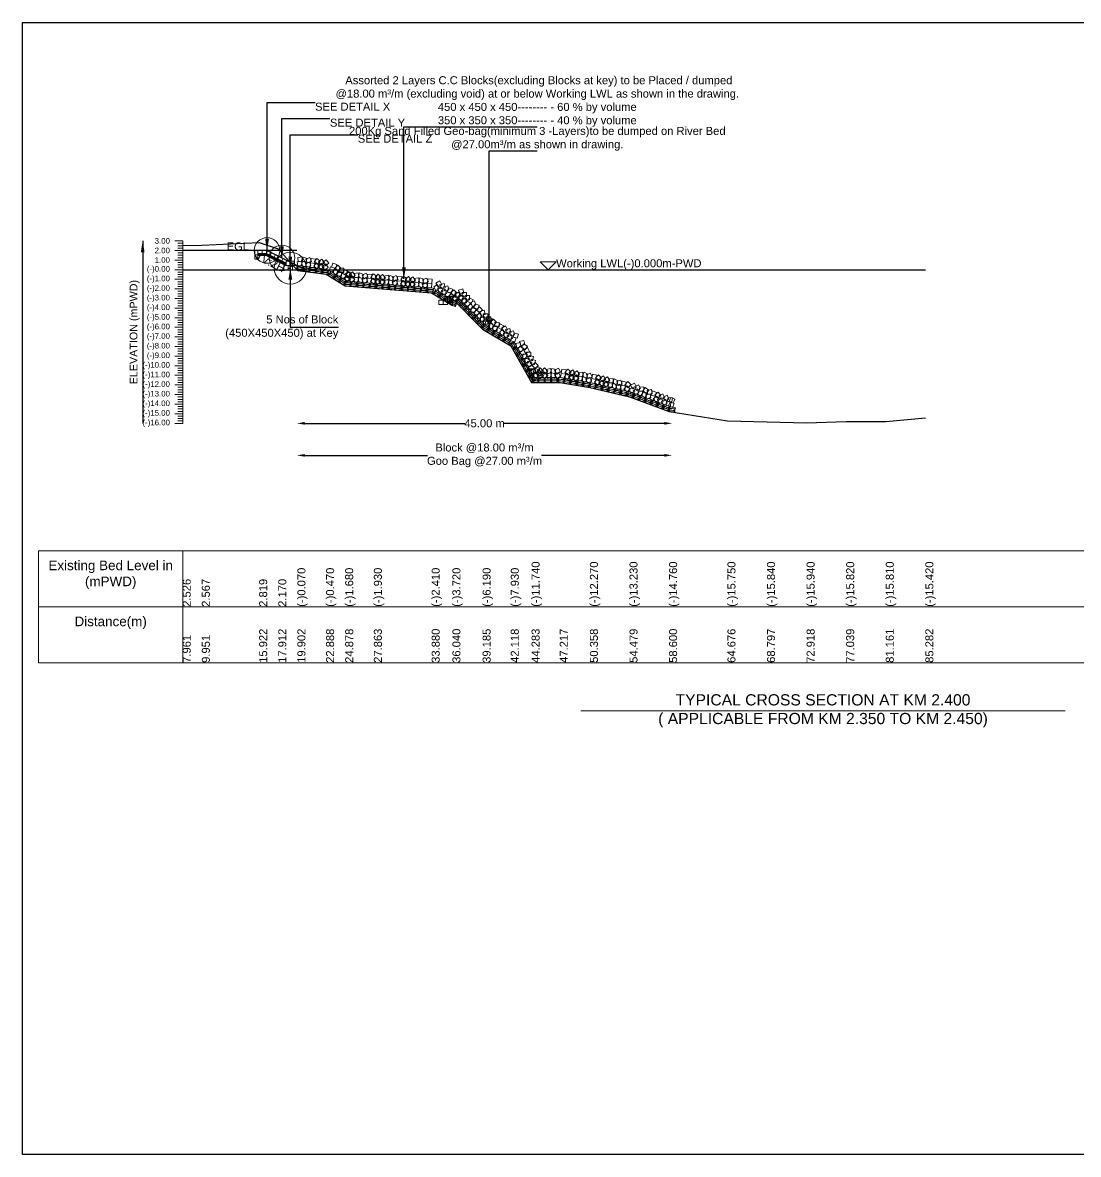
# Model space of a CAD drawing. Header units: inches. Extents: x 89000 to 1304432, y -10828 to 220529.
# Drawn here: x 551460 to 558055, y 172130 to 179201 of the extents above; entities that cross this region are included whole.
import ezdxf

# ---------------------------------------------------------------- set-up
doc = ezdxf.new("R2010")
doc.units = ezdxf.units.IN
doc.header["$LTSCALE"] = 7
doc.header["$MEASUREMENT"] = 0
for name, color, linetype, lineweight in [('Cross section Data Border', 7, 'Continuous', 9), ('Cross Section Labels', 7, 'Continuous', 9), ('Existing_Bed_Level for Xsection', 7, 'Continuous', 25), ('Long Section Labels', 7, 'Continuous', 9)]:
    doc.layers.add(name, color=color, linetype=linetype, lineweight=lineweight)
doc.styles.get("Standard").update_dxf_attribs({"font": 'arial.ttf'})
doc.dimstyles.new('Appron Lebeling Style', dxfattribs={"dimtxt": 50, "dimasz": 50, "dimexe": 0.18, "dimexo": 0.0625, "dimgap": 0.09, "dimtad": 0, "dimtih": 1, "dimtoh": 1, "dimdec": 4, "dimzin": 0, "dimdsep": 46, "dimtxsty": 'Standard', "dimcen": 0.09, "dimse1": 1, "dimse2": 1, "dimadec": 0, "dimazin": 0, "dimtfac": 1, "dimtdec": 4, "dimtofl": 0, "dimtmove": 0, "dimatfit": 3, "dimfxl": 1, "dimtolj": 1, "dimtzin": 0, "dimarcsym": 0})
doc.dimstyles.get("Standard").update_dxf_attribs({"dimtxt": 0.18, "dimasz": 0.18, "dimexe": 0.18, "dimexo": 0.0625, "dimgap": 0.09, "dimtad": 0, "dimtih": 1, "dimtoh": 1, "dimdec": 4, "dimzin": 0, "dimdsep": 46, "dimtxsty": 'Standard', "dimcen": 0.09, "dimadec": 0, "dimazin": 0, "dimtfac": 1, "dimtdec": 4, "dimtofl": 0, "dimtmove": 0, "dimatfit": 3, "dimfxl": 1, "dimtolj": 1, "dimtzin": 0, "dimarcsym": 0})

# ---------------------------------------------------------------- blocks, each defined once
blk = doc.blocks.new('*D46')
at = {"layer": 'Cross Section Labels', "color": 0, "lineweight": -2, "transparency": 16777216}
for p, q in [((553222.4, 176697), (554221.6, 176697)), ((555468, 176697), (554468.8, 176697))]:
    blk.add_line(p, q, dxfattribs=at)
at = {"layer": 'Cross Section Labels', "color": 0, "transparency": 16777216}
for points in [[(553222.4, 176705.4), (553222.4, 176688.7), (553172.4, 176697)], [(555468, 176705.4), (555468, 176688.7), (555518, 176697)]]:
    blk.add_solid(points, dxfattribs=at)
at = {"layer": 'Defpoints', "color": 0, "transparency": 16777216}
for p in [(553172.4, 177657), (555518, 176768.2), (555518, 176697)]:
    blk.add_point(p, dxfattribs=at)
at = {"layer": 'Cross Section Labels', "color": 0, "transparency": 16777216, "insert": (554345.2, 176697), "char_height": 50, "attachment_point": 5}
blk.add_mtext('\\A1;45.00 m', dxfattribs=at)
blk = doc.blocks.new('*D47')
at = {"layer": 'Cross Section Labels', "color": 0, "lineweight": -2, "transparency": 16777216}
for p, q in [((553222.4, 176497), (553989.6, 176497)), ((555468, 176497), (554700.8, 176497))]:
    blk.add_line(p, q, dxfattribs=at)
at = {"layer": 'Cross Section Labels', "color": 0, "transparency": 16777216}
for points in [[(553222.4, 176505.4), (553222.4, 176488.7), (553172.4, 176497)], [(555468, 176505.4), (555468, 176488.7), (555518, 176497)]]:
    blk.add_solid(points, dxfattribs=at)
at = {"layer": 'Defpoints', "color": 0, "transparency": 16777216}
for p in [(553172.4, 177657), (555518, 176768.2), (555518, 176497)]:
    blk.add_point(p, dxfattribs=at)
at = {"layer": 'Cross Section Labels', "color": 0, "transparency": 16777216, "insert": (554345.2, 176497), "char_height": 50, "attachment_point": 5}
blk.add_mtext('\\A1;Block @18.00 m³/m ^JGoo Bag @27.00 m³/m ', dxfattribs=at)

msp = doc.modelspace()

# ---------------------------------------------------------------- linework, layer by layer
msp.add_lwpolyline([(551459.68143, 179200.63194), (561459.68143, 179200.63194), (561459.68143, 172129.63194), (551459.68143, 172129.63194)], close=True)
at = {"layer": 'Cross section Data Border'}
msp.add_lwpolyline([(551559.68143, 175900.63194), (558175.94044, 175900.63194), (558175.94044, 175200.63194), (551559.68143, 175200.63194)], close=True, dxfattribs=at)
for points in [[(552459.68143, 175900.63194), (552459.68143, 175200.63194)], [(551559.68143, 175550.63194), (558175.94044, 175550.63194)]]:
    msp.add_lwpolyline(points, dxfattribs=at)
at = {"layer": 'Cross Section Labels'}
msp.add_lwpolyline([(554742.42903, 177657.03194), (554792.42903, 177707.03194), (554692.42903, 177707.03194)], close=True, dxfattribs=at)
msp.add_lwpolyline([(554947.68143, 174900.63194), (556459.68143, 174900.63194), (557971.68143, 174900.63194)], dxfattribs=at)
for centre, radius in [((552986.42903, 177777.03194), 80), ((553079.42903, 177730.53194), 80), ((553131.92903, 177666.03194), 100)]:
    msp.add_circle(centre, radius, dxfattribs=at)
at = {"layer": 'Existing_Bed_Level for Xsection'}
for points in [[(552459.68143, 177808.59194), (552579.09409, 177811.05194), (552937.33535, 177826.17194), (553056.74802, 177787.23194), (553176.16068, 177652.83194), (553355.2814, 177628.83194), (553474.69406, 177556.23194), (553653.8146, 177541.23194), (554014.84729, 177512.43194), (554144.45036, 177433.83194), (554144.45036, 177474.63194), (554333.10447, 177285.63194), (554509.09791, 177181.23194), (554638.98087, 176952.63194), (554815.03353, 176952.63194), (555003.51942, 176920.83194), (555250.77003, 176863.23194), (555498.03973, 176771.43194), (555862.58858, 176712.03194), (556109.83789, 176706.63194), (556357.10268, 176700.63194), (556604.38049, 176707.83194), (556851.66932, 176708.43194), (557098.96758, 176731.83194)], [(553172.42903, 177777.03194), (552459.68143, 177777.03194)], [(553226.42903, 177657.03194), (552990.22965, 177775.13163), (552986.42903, 177777.03194), (552982.17981, 177777.03194), (552928.17981, 177777.03194)], [(552928.17981, 177759.03194), (552982.17981, 177759.03194), (553104.92903, 177697.65733)], [(552928.17981, 177753.03194), (552980.7634, 177753.03194), (553104.92903, 177690.94912)], [(552928.17981, 177747.03194), (552979.34699, 177747.03194), (553104.92903, 177684.24092)], [(552459.68143, 177657.03194), (557098.96758, 177657.03194)]]:
    msp.add_lwpolyline(points, dxfattribs=at)
at = {"layer": 'Long Section Labels'}
for points in [[(552459.68143, 177837.03194), (552409.68143, 177837.03194)], [(552459.68143, 176697.03194), (552459.68143, 176757.03194), (552459.68143, 176817.03194), (552459.68143, 176877.03194), (552459.68143, 176937.03194), (552459.68143, 176997.03194), (552459.68143, 177057.03194), (552459.68143, 177117.03194), (552459.68143, 177177.03194), (552459.68143, 177237.03194), (552459.68143, 177297.03194), (552459.68143, 177357.03194), (552459.68143, 177417.03194), (552459.68143, 177477.03194), (552459.68143, 177537.03194), (552459.68143, 177597.03194), (552459.68143, 177657.03194), (552459.68143, 177717.03194), (552459.68143, 177777.03194), (552459.68143, 177837.03194)], [(552459.68143, 177777.03194), (552409.68143, 177777.03194)], [(552459.68143, 177822.03194), (552429.68143, 177822.03194)], [(552459.68143, 177807.03194), (552429.68143, 177807.03194)], [(552459.68143, 177792.03194), (552429.68143, 177792.03194)], [(552459.68143, 177717.03194), (552409.68143, 177717.03194)], [(552459.68143, 177762.03194), (552429.68143, 177762.03194)], [(552459.68143, 177747.03194), (552429.68143, 177747.03194)], [(552459.68143, 177732.03194), (552429.68143, 177732.03194)], [(552459.68143, 177702.03194), (552429.68143, 177702.03194)], [(552459.68143, 177657.03194), (552409.68143, 177657.03194)], [(552459.68143, 177687.03194), (552429.68143, 177687.03194)], [(552459.68143, 177672.03194), (552429.68143, 177672.03194)], [(552459.68143, 177642.03194), (552429.68143, 177642.03194)], [(552459.68143, 177627.03194), (552429.68143, 177627.03194)], [(552459.68143, 177597.03194), (552409.68143, 177597.03194)], [(552459.68143, 177612.03194), (552429.68143, 177612.03194)], [(552459.68143, 177582.03194), (552429.68143, 177582.03194)], [(552459.68143, 177567.03194), (552429.68143, 177567.03194)], [(552459.68143, 177537.03194), (552409.68143, 177537.03194)], [(552459.68143, 177552.03194), (552429.68143, 177552.03194)], [(552459.68143, 177522.03194), (552429.68143, 177522.03194)], [(552459.68143, 177507.03194), (552429.68143, 177507.03194)], [(552459.68143, 177492.03194), (552429.68143, 177492.03194)], [(552459.68143, 177477.03194), (552409.68143, 177477.03194)], [(552459.68143, 177417.03194), (552409.68143, 177417.03194)], [(552459.68143, 177462.03194), (552429.68143, 177462.03194)], [(552459.68143, 177447.03194), (552429.68143, 177447.03194)], [(552459.68143, 177432.03194), (552429.68143, 177432.03194)], [(552459.68143, 177357.03194), (552409.68143, 177357.03194)], [(552459.68143, 177402.03194), (552429.68143, 177402.03194)], [(552459.68143, 177387.03194), (552429.68143, 177387.03194)], [(552459.68143, 177372.03194), (552429.68143, 177372.03194)], [(552459.68143, 177342.03194), (552429.68143, 177342.03194)], [(552459.68143, 177297.03194), (552409.68143, 177297.03194)], [(552459.68143, 177327.03194), (552429.68143, 177327.03194)], [(552459.68143, 177312.03194), (552429.68143, 177312.03194)], [(552459.68143, 177282.03194), (552429.68143, 177282.03194)], [(552459.68143, 177237.03194), (552409.68143, 177237.03194)], [(552459.68143, 177267.03194), (552429.68143, 177267.03194)], [(552459.68143, 177252.03194), (552429.68143, 177252.03194)], [(552459.68143, 177222.03194), (552429.68143, 177222.03194)], [(552459.68143, 177207.03194), (552429.68143, 177207.03194)], [(552459.68143, 177177.03194), (552409.68143, 177177.03194)], [(552459.68143, 177192.03194), (552429.68143, 177192.03194)], [(552459.68143, 177162.03194), (552429.68143, 177162.03194)], [(552459.68143, 177147.03194), (552429.68143, 177147.03194)], [(552459.68143, 177132.03194), (552429.68143, 177132.03194)], [(552459.68143, 177117.03194), (552409.68143, 177117.03194)], [(552459.68143, 177102.03194), (552429.68143, 177102.03194)], [(552459.68143, 177087.03194), (552429.68143, 177087.03194)], [(552459.68143, 177072.03194), (552429.68143, 177072.03194)], [(552459.68143, 177057.03194), (552409.68143, 177057.03194)], [(552459.68143, 176997.03194), (552409.68143, 176997.03194)], [(552459.68143, 177042.03194), (552429.68143, 177042.03194)], [(552459.68143, 177027.03194), (552429.68143, 177027.03194)], [(552459.68143, 177012.03194), (552429.68143, 177012.03194)], [(552459.68143, 176937.03194), (552409.68143, 176937.03194)], [(552459.68143, 176982.03194), (552429.68143, 176982.03194)], [(552459.68143, 176967.03194), (552429.68143, 176967.03194)], [(552459.68143, 176952.03194), (552429.68143, 176952.03194)], [(552459.68143, 176922.03194), (552429.68143, 176922.03194)], [(552459.68143, 176877.03194), (552409.68143, 176877.03194)], [(552459.68143, 176907.03194), (552429.68143, 176907.03194)], [(552459.68143, 176892.03194), (552429.68143, 176892.03194)], [(552459.68143, 176862.03194), (552429.68143, 176862.03194)], [(552459.68143, 176847.03194), (552429.68143, 176847.03194)], [(552459.68143, 176817.03194), (552409.68143, 176817.03194)], [(552459.68143, 176832.03194), (552429.68143, 176832.03194)], [(552459.68143, 176802.03194), (552429.68143, 176802.03194)], [(552459.68143, 176787.03194), (552429.68143, 176787.03194)], [(552459.68143, 176757.03194), (552409.68143, 176757.03194)], [(552459.68143, 176772.03194), (552429.68143, 176772.03194)], [(552459.68143, 176742.03194), (552429.68143, 176742.03194)], [(552459.68143, 176727.03194), (552429.68143, 176727.03194)], [(552459.68143, 176712.03194), (552429.68143, 176712.03194)], [(552459.68143, 176697.03194), (552409.68143, 176697.03194)]]:
    msp.add_lwpolyline(points, dxfattribs=at)
for points in [[(552928.17981, 177777.03194), (552910.17981, 177777.03194), (552910.17981, 177750.03194), (552928.17981, 177750.03194)], [(552955.17981, 177777.03194), (552928.17981, 177777.03194), (552928.17981, 177759.03194), (552955.17981, 177759.03194)], [(552982.17981, 177777.03194), (552955.17981, 177777.03194), (552955.17981, 177759.03194), (552982.17981, 177759.03194)], [(553014.37919, 177763.05686), (552990.22965, 177775.13163), (552982.17981, 177759.03194), (553006.32934, 177746.95717)], [(552928.17981, 177750.03194), (552910.17981, 177750.03194), (552910.17981, 177723.03194), (552928.17981, 177723.03194)], [(553038.52872, 177750.98209), (553014.37919, 177763.05686), (553006.32934, 177746.95717), (553030.47888, 177734.8824)], [(553062.67825, 177738.90733), (553038.52872, 177750.98209), (553030.47888, 177734.8824), (553054.62841, 177722.80764)], [(553086.82779, 177726.83256), (553062.67825, 177738.90733), (553054.62841, 177722.80764), (553078.77794, 177710.73287)], [(553110.97732, 177714.75779), (553086.82779, 177726.83256), (553078.77794, 177710.73287), (553102.92748, 177698.6581)], [(553131.92903, 177711.03194), (553104.92903, 177711.03194), (553104.92903, 177684.03194), (553131.92903, 177684.03194)], [(553158.92903, 177711.03194), (553131.92903, 177711.03194), (553131.92903, 177684.03194), (553158.92903, 177684.03194)], [(553201.4832, 177710.61687), (553174.70687, 177707.14873), (553178.17501, 177680.3724), (553204.95134, 177683.84053)], [(553205.06883, 177737.37772), (553178.2925, 177733.90958), (553181.76064, 177707.13325), (553208.53697, 177710.60139)], [(553234.24673, 177699.17111), (553209.32785, 177709.56578), (553198.93318, 177684.64689), (553223.85207, 177674.25222)], [(553237.83236, 177725.93196), (553212.91348, 177736.32663), (553202.51881, 177711.40775), (553227.43769, 177701.01308)], [(553250.70797, 177705.94076), (553225.73343, 177695.68053), (553235.99365, 177670.70599), (553260.9682, 177680.96622)], [(553254.2936, 177732.70161), (553229.31905, 177722.44138), (553239.57928, 177697.46684), (553264.55382, 177707.72707)], [(553285.2849, 177696.32536), (553258.52405, 177699.91099), (553254.93842, 177673.15013), (553281.69928, 177669.5645)], [(553288.87053, 177723.08621), (553262.10968, 177726.67184), (553258.52405, 177699.91099), (553285.2849, 177696.32536)], [(553315.80527, 177683.612), (553294.41263, 177700.08486), (553277.93977, 177678.69223), (553299.3324, 177662.21937)], [(553319.39089, 177710.37285), (553297.99826, 177726.84572), (553281.5254, 177705.45309), (553302.91803, 177688.98022)], [(553326.17633, 177696.48826), (553304.7116, 177680.10944), (553321.09041, 177658.64472), (553342.55514, 177675.02353)], [(553329.76196, 177723.24911), (553308.29723, 177706.8703), (553324.67604, 177685.40557), (553346.14077, 177701.78438)], [(553372.90364, 177698.21382), (553356.50774, 177719.6655), (553335.05606, 177703.2696), (553351.45196, 177681.81792)], [(553422.77052, 177690.36178), (553396.85407, 177697.93394), (553389.28191, 177672.01749), (553415.19836, 177664.44533)], [(553118.42903, 177684.03194), (553091.42903, 177684.03194), (553091.42903, 177657.03194), (553118.42903, 177657.03194)], [(553145.42903, 177684.03194), (553118.42903, 177684.03194), (553118.42903, 177657.03194), (553145.42903, 177657.03194)], [(553172.42903, 177684.03194), (553145.42903, 177684.03194), (553145.42903, 177657.03194), (553172.42903, 177657.03194)], [(553369.31801, 177671.45297), (553352.92211, 177692.90465), (553331.47043, 177676.50874), (553347.86634, 177655.05707)], [(553408.74407, 177667.29104), (553382.82762, 177674.86321), (553375.25546, 177648.94676), (553401.17191, 177641.37459)], [(553434.1574, 177643.65595), (553415.507, 177663.17935), (553395.98361, 177644.52896), (553414.634, 177625.00556)], [(553448.18384, 177666.72669), (553429.53345, 177686.25008), (553410.01006, 177667.59969), (553428.66045, 177648.0763)], [(553451.95161, 177643.24833), (553424.95892, 177643.87638), (553424.33086, 177616.88369), (553451.32356, 177616.25563)], [(553465.97806, 177666.31906), (553438.98536, 177666.94712), (553438.35731, 177639.95442), (553465.35, 177639.32637)], [(553479.76056, 177620.5617), (553456.68983, 177634.58815), (553442.66338, 177611.51742), (553465.73412, 177597.49097)], [(553493.78701, 177643.63244), (553470.71627, 177657.65889), (553456.68983, 177634.58815), (553479.76056, 177620.5617)], [(553493.59838, 177645.15642), (553472.97293, 177627.73257), (553490.39678, 177607.10711), (553511.02223, 177624.53097)], [(553516.63698, 177619.73682), (553503.65618, 177643.41168), (553479.98133, 177630.43088), (553492.96212, 177606.75602)], [(553537.92932, 177622.29296), (553520.48905, 177642.90453), (553499.87748, 177625.46426), (553517.31775, 177604.85268)], [(553556.6985, 177637.3074), (553530.12727, 177632.51472), (553534.91995, 177605.94349), (553561.49118, 177610.73617)], [(553589.98967, 177627.50169), (553564.58564, 177636.64691), (553555.44042, 177611.24288), (553580.84445, 177602.09766)], [(553606.09467, 177635.07991), (553581.66008, 177623.59293), (553593.14707, 177599.15834), (553617.58166, 177610.64532)], [(553641.10618, 177627.1923), (553614.20036, 177629.44546), (553611.9472, 177602.53963), (553638.85302, 177600.28647)], [(553672.21986, 177616.00922), (553650.03609, 177631.40015), (553634.64517, 177609.21638), (553656.82893, 177593.82546)], [(553681.59116, 177629.49456), (553661.0346, 177611.98948), (553678.53969, 177591.43292), (553699.09624, 177608.938)], [(553726.01196, 177606.80616), (553708.49051, 177627.34877), (553687.9479, 177609.82732), (553705.46934, 177589.28471)], [(553502.61053, 177596.66608), (553489.62974, 177620.34094), (553465.95488, 177607.36014), (553478.93568, 177583.68529)], [(553491.34522, 177618.2506), (553470.71977, 177600.82675), (553488.14362, 177580.20129), (553508.76907, 177597.62515)], [(553535.67616, 177595.38713), (553518.23589, 177615.99871), (553497.62432, 177598.55843), (553515.06459, 177577.94686)], [(553554.44534, 177610.40158), (553527.87411, 177605.6089), (553532.66679, 177579.03767), (553559.23802, 177583.83035)], [(553587.73651, 177600.59587), (553562.33248, 177609.74109), (553553.18726, 177584.33706), (553578.59129, 177575.19184)], [(553603.84151, 177608.17409), (553579.40692, 177596.6871), (553590.89391, 177572.25251), (553615.3285, 177583.7395)], [(553638.85302, 177600.28647), (553611.9472, 177602.53963), (553609.69404, 177575.63381), (553636.59986, 177573.38065)], [(553669.9667, 177589.1034), (553647.78293, 177604.49433), (553632.39201, 177582.31056), (553654.57577, 177566.91964)], [(553679.44416, 177602.58006), (553658.8876, 177585.07498), (553676.39269, 177564.51842), (553696.94924, 177582.0235)], [(553723.86495, 177579.89166), (553706.34351, 177600.43427), (553685.8009, 177582.91282), (553703.32234, 177562.37021)], [(553742.57475, 177594.98003), (553716.02263, 177590.08256), (553720.9201, 177563.53044), (553747.47222, 177568.42791)], [(553744.72175, 177621.89453), (553718.16964, 177616.99706), (553723.0671, 177590.44495), (553749.61922, 177595.34241)], [(553775.90435, 177585.30572), (553750.46444, 177594.35066), (553741.4195, 177568.91074), (553766.85942, 177559.86581)], [(553778.05135, 177612.22023), (553752.61144, 177621.26516), (553743.56651, 177595.82525), (553769.00642, 177586.78031)], [(553791.97932, 177592.94742), (553767.59024, 177581.36413), (553779.17353, 177556.97505), (553803.56262, 177568.55834)], [(553794.12633, 177619.86192), (553769.73724, 177608.27863), (553781.32053, 177583.88955), (553805.70962, 177595.47284)], [(553827.02168, 177585.19798), (553800.10718, 177587.34498), (553797.96018, 177560.43048), (553824.87468, 177558.28348)], [(553829.16868, 177612.11248), (553802.25418, 177614.25948), (553800.10718, 177587.34498), (553827.02168, 177585.19798)], [(553858.17923, 177574.13774), (553835.93492, 177589.44103), (553820.63163, 177567.19672), (553842.87594, 177551.89343)], [(553860.32623, 177601.05224), (553838.08192, 177616.35553), (553822.77863, 177594.11122), (553845.02294, 177578.80793)], [(553867.84567, 177587.55105), (553847.28911, 177570.04597), (553864.7942, 177549.48941), (553885.35075, 177566.99449)], [(553869.99267, 177614.46555), (553849.43611, 177596.96047), (553866.9412, 177576.40391), (553887.49775, 177593.90899)], [(553912.26646, 177564.86265), (553894.74502, 177585.40526), (553874.20241, 177567.88381), (553891.72385, 177547.3412)], [(553914.41347, 177591.77715), (553896.89202, 177612.31976), (553876.34941, 177594.79831), (553893.87085, 177574.2557)], [(553930.97626, 177579.95102), (553904.42414, 177575.05355), (553909.32161, 177548.50144), (553935.87373, 177553.3989)], [(553933.12326, 177606.86552), (553906.57115, 177601.96805), (553911.46861, 177575.41594), (553938.02073, 177580.31341)], [(553964.30586, 177570.27672), (553938.86595, 177579.32165), (553929.82101, 177553.88174), (553955.26093, 177544.8368)], [(553966.45286, 177597.19122), (553941.01295, 177606.23615), (553931.96802, 177580.79624), (553957.40793, 177571.7513)], [(553980.38083, 177577.91841), (553955.99175, 177566.33512), (553967.57504, 177541.94604), (553991.96413, 177553.52933)], [(553982.52784, 177604.83291), (553958.13875, 177593.24962), (553969.72204, 177568.86054), (553994.11113, 177580.44383)], [(554015.42319, 177570.16897), (553988.50869, 177572.31597), (553986.36169, 177545.40147), (554013.27619, 177543.25447)], [(554017.57019, 177597.08348), (553990.65569, 177599.23048), (553988.50869, 177572.31597), (554015.42319, 177570.16897)], [(554064.15762, 177539.89512), (554051.15074, 177563.55566), (554027.4902, 177550.54877), (554040.49708, 177526.88824)], [(554078.15863, 177562.9813), (554065.15175, 177586.64184), (554041.49121, 177573.63495), (554054.49809, 177549.97442)], [(554092.81781, 177570.62757), (554066.59065, 177564.21382), (554073.00439, 177537.98667), (554099.23155, 177544.40041)], [(554122.32562, 177530.4124), (554115.89099, 177556.63444), (554089.66894, 177550.19982), (554096.10357, 177523.97777)], [(554078.8168, 177547.54139), (554052.58964, 177541.12764), (554059.00338, 177514.90048), (554085.23054, 177521.31423)], [(554108.32461, 177507.32622), (554101.88998, 177533.54826), (554075.66794, 177527.11364), (554082.10256, 177500.89159)], [(554131.81664, 177512.40951), (554105.89186, 177519.9531), (554098.34826, 177494.02832), (554124.27304, 177486.48473)], [(554145.81765, 177535.49569), (554119.89287, 177543.03928), (554112.34927, 177517.1145), (554138.27405, 177509.57091)], [(554157.25599, 177488.80244), (554138.5841, 177508.30527), (554119.08127, 177489.63337), (554137.75317, 177470.13055)], [(554171.257, 177511.88862), (554152.58511, 177531.39145), (554133.08228, 177512.71955), (554151.75418, 177493.21673)], [(554175.05065, 177488.41443), (554148.05728, 177489.01273), (554147.45898, 177462.01936), (554174.45235, 177461.42106)], [(554189.05166, 177511.50061), (554162.05829, 177512.09891), (554161.45999, 177485.10554), (554188.45336, 177484.50724)], [(554196.50848, 177491.91254), (554189.52864, 177517.99475), (554163.44643, 177511.0149), (554170.42627, 177484.93269)], [(554215.61784, 177510.98693), (554208.638, 177537.06914), (554182.55579, 177530.08929), (554189.53563, 177504.00708)], [(554212.56957, 177495.83661), (554185.56959, 177495.87209), (554185.53412, 177468.87211), (554212.53409, 177468.83663)], [(554231.67893, 177514.911), (554204.67896, 177514.94648), (554204.64348, 177487.9465), (554231.64345, 177487.91102)], [(554250.7286, 177468.8124), (554250.74258, 177495.8124), (554223.74258, 177495.82637), (554223.72861, 177468.82638)], [(554059.85036, 177467.24007), (554059.85036, 177440.24007), (554086.85036, 177440.24007), (554086.85036, 177467.24007)], [(554086.85036, 177467.24007), (554086.85036, 177440.24007), (554113.85036, 177440.24007), (554113.85036, 177467.24007)], [(554231.61924, 177449.73801), (554231.63322, 177476.73801), (554204.63322, 177476.75199), (554204.61925, 177449.75199)], [(554255.64549, 177449.06379), (554232.27247, 177462.58051), (554218.75575, 177439.20749), (554242.12877, 177425.69076)], [(554274.71083, 177420.06435), (554261.23694, 177443.46209), (554237.8392, 177429.98821), (554251.31308, 177406.59046)], [(554274.75486, 177468.13818), (554251.38183, 177481.6549), (554237.86511, 177458.28188), (554261.23813, 177444.76515)], [(554293.82019, 177439.13874), (554280.3463, 177462.53648), (554256.94856, 177449.06259), (554270.42244, 177425.66485)], [(554291.8979, 177415.4378), (554265.82851, 177422.46541), (554258.8009, 177396.39603), (554284.87029, 177389.36842)], [(554311.00726, 177434.51219), (554284.93787, 177441.5398), (554277.91027, 177415.47042), (554303.97965, 177408.44281)], [(554332.62503, 177405.86446), (554313.55064, 177424.97382), (554294.44128, 177405.89943), (554313.51566, 177386.79007)], [(554313.51566, 177386.79007), (554294.44128, 177405.89943), (554275.33191, 177386.82504), (554294.4063, 177367.71568)], [(554330.02921, 177358.14701), (554323.04936, 177384.22922), (554296.96715, 177377.24938), (554303.94699, 177351.16716)], [(554349.13857, 177377.2214), (554342.15872, 177403.30361), (554316.07651, 177396.32377), (554323.05636, 177370.24155)], [(554346.0903, 177362.07108), (554319.09032, 177362.10656), (554319.05484, 177335.10658), (554346.05482, 177335.0711)], [(554365.13997, 177315.97248), (554365.15394, 177342.97248), (554338.15395, 177342.98646), (554338.13997, 177315.98646)], [(554365.19966, 177381.14547), (554338.19968, 177381.18095), (554338.1642, 177354.18097), (554365.16418, 177354.14549)], [(554384.24933, 177335.04687), (554384.2633, 177362.04687), (554357.26331, 177362.06085), (554357.24933, 177335.06085)], [(554393.82034, 177351.51013), (554367.82322, 177358.8005), (554360.53284, 177332.80337), (554386.52997, 177325.513)], [(554419.48874, 177328.15231), (554400.62751, 177347.47209), (554381.30773, 177328.61085), (554400.16896, 177309.29107)], [(554380.04517, 177328.28848), (554354.04805, 177335.57886), (554346.75768, 177309.58173), (554372.7548, 177302.29136)], [(554405.71357, 177304.93066), (554386.85234, 177324.25044), (554367.53256, 177305.38921), (554386.39379, 177286.06943)], [(554423.51117, 177304.71623), (554396.51324, 177305.05122), (554396.17825, 177278.0533), (554423.17618, 177277.71831)], [(554437.28634, 177327.93788), (554410.28841, 177328.27287), (554409.95342, 177301.27495), (554436.95135, 177300.93995)], [(554451.56476, 177282.33284), (554428.34312, 177296.108), (554414.56795, 177272.88636), (554437.78959, 177259.11119)], [(554465.33993, 177305.55448), (554442.11829, 177319.32965), (554428.34312, 177296.108), (554451.56476, 177282.33284)], [(554474.67279, 177258.68668), (554461.43575, 177282.21922), (554437.9032, 177268.98218), (554451.14024, 177245.44963)], [(554488.44796, 177281.90832), (554475.21092, 177305.44087), (554451.67837, 177292.20382), (554464.91541, 177268.67128)], [(554503.03186, 177289.6972), (554476.86851, 177283.02796), (554483.53776, 177256.8646), (554509.70111, 177263.53385)], [(554532.93051, 177249.77176), (554526.24043, 177275.92979), (554500.08239, 177269.23971), (554506.77247, 177243.08167)], [(554489.25669, 177266.47556), (554463.09334, 177259.80631), (554469.76259, 177233.64296), (554495.92594, 177240.31221)], [(554519.15534, 177226.55011), (554512.46526, 177252.70815), (554486.30722, 177246.01807), (554492.99731, 177219.86003)], [(554542.59667, 177231.8623), (554516.59955, 177239.15267), (554509.30918, 177213.15554), (554535.3063, 177205.86517)], [(554556.37184, 177255.08394), (554530.37472, 177262.37431), (554523.08435, 177236.37719), (554549.08147, 177229.08681)], [(554574.00286, 177175.58463), (554567.2005, 177201.71369), (554541.07143, 177194.91132), (554547.8738, 177168.78226)], [(554597.47834, 177188.92261), (554590.67597, 177215.05168), (554564.54691, 177208.24931), (554571.34928, 177182.12025)], [(554589.35309, 177166.57514), (554566.0725, 177180.25045), (554552.39719, 177156.96985), (554575.67778, 177143.29455)], [(554602.61986, 177133.22827), (554589.28187, 177156.70375), (554565.80639, 177143.36576), (554579.14438, 177119.89028)], [(554612.82856, 177179.91313), (554589.54797, 177193.58843), (554575.87267, 177170.30784), (554599.15326, 177156.63254)], [(554626.09534, 177146.56626), (554612.75735, 177170.04174), (554589.28187, 177156.70375), (554602.61986, 177133.22827)], [(554634.44106, 177114.57453), (554634.61159, 177141.57399), (554607.61213, 177141.74453), (554607.4416, 177114.74507)], [(554610.96558, 177101.23654), (554611.13611, 177128.236), (554584.13665, 177128.40654), (554583.96612, 177101.40708)], [(554627.49253, 177100.77084), (554601.46433, 177107.94949), (554594.28568, 177081.92129), (554620.31388, 177074.74264)], [(554633.66509, 177051.27467), (554640.82301, 177077.30858), (554614.7891, 177084.4665), (554607.63118, 177058.43259)], [(554650.96801, 177114.10882), (554624.93981, 177121.28748), (554617.76116, 177095.25928), (554643.78935, 177088.08063)], [(554656.65654, 177044.26692), (554637.69327, 177063.48656), (554618.47363, 177044.5233), (554637.4369, 177025.30366)], [(554657.14056, 177064.61266), (554664.29848, 177090.64657), (554638.26458, 177097.80449), (554631.10666, 177071.77058)], [(554680.13201, 177057.60491), (554661.16875, 177076.82455), (554641.94911, 177057.86129), (554660.91237, 177038.64164)], [(554652.99687, 177037.23194), (554625.99687, 177037.23194), (554625.99687, 177010.23194), (554652.99687, 177010.23194)], [(554652.99687, 177010.23194), (554625.99687, 177010.23194), (554625.99687, 176983.23194), (554652.99687, 176983.23194)], [(554667.36879, 177011.25628), (554660.56642, 177037.38534), (554634.43736, 177030.58298), (554641.23972, 177004.45392)], [(554682.71901, 177002.2468), (554659.43842, 177015.9221), (554645.76311, 176992.64151), (554669.0437, 176978.9662)], [(554684.93525, 177028.68432), (554661.54448, 177042.17032), (554648.05849, 177018.77955), (554671.44925, 177005.29356)], [(554684.93525, 177001.68432), (554661.54448, 177015.17032), (554648.05849, 176991.77955), (554671.44925, 176978.29356)], [(554690.84426, 177024.59427), (554684.0419, 177050.72333), (554657.91284, 177043.92097), (554664.7152, 177017.79191)], [(554706.19449, 177015.58478), (554682.9139, 177029.26009), (554669.23859, 177005.9795), (554692.51918, 176992.30419)], [(554693.50447, 177042.82382), (554674.40499, 177023.73954), (554693.48927, 177004.64006), (554712.58875, 177023.72434)], [(554693.50447, 177015.82382), (554674.40499, 176996.73954), (554693.48927, 176977.64006), (554712.58875, 176996.72434)], [(554739.58875, 177023.73954), (554720.48927, 177042.82382), (554701.40499, 177023.72434), (554720.50447, 177004.64006)], [(554739.58875, 176996.73954), (554720.48927, 177015.82382), (554701.40499, 176996.72434), (554720.50447, 176977.64006)], [(554757.03949, 177040.26791), (554730.9609, 177033.27456), (554737.95424, 177007.19597), (554764.03284, 177014.18931)], [(554757.03949, 177013.26791), (554730.9609, 177006.27456), (554737.95424, 176980.19597), (554764.03284, 176987.18931)], [(554791.03284, 177033.27456), (554764.95424, 177040.26791), (554757.9609, 177014.18931), (554784.03949, 177007.19597)], [(554791.03284, 177006.27456), (554764.95424, 177013.26791), (554757.9609, 176987.18931), (554784.03949, 176980.19597)], [(554806.44925, 177042.17032), (554783.05849, 177028.68432), (554796.54448, 177005.29356), (554819.93525, 177018.77955)], [(554806.44925, 177015.17032), (554783.05849, 177001.68432), (554796.54448, 176978.29356), (554819.93525, 176991.77955)], [(554851.20357, 177004.9436), (554824.57982, 177009.43537), (554820.08805, 176982.81162), (554846.7118, 176978.31985)], [(554855.69534, 177031.56735), (554829.07159, 177036.05912), (554824.57982, 177009.43537), (554851.20357, 177004.9436)], [(554881.27488, 176991.20177), (554860.45363, 177008.39116), (554843.26423, 176987.56991), (554864.08549, 176970.38051)], [(554885.76665, 177017.82552), (554864.9454, 177035.01491), (554847.756, 177014.19366), (554868.57726, 176997.00426)], [(554892.07696, 177003.71864), (554870.06874, 176988.07773), (554885.70965, 176966.0695), (554907.71788, 176981.71041)], [(554896.56873, 177030.34239), (554874.56051, 177014.70147), (554890.20142, 176992.69325), (554912.20964, 177008.33416)], [(554934.34415, 176977.23363), (554918.68572, 176999.2294), (554896.68996, 176983.57096), (554912.34839, 176961.5752)], [(554938.83592, 177003.85738), (554923.17749, 177025.85314), (554901.18173, 177010.19471), (554916.84016, 176988.19895)], [(554954.30141, 176990.62854), (554927.4228, 176988.07113), (554929.98021, 176961.19252), (554956.85882, 176963.74993)], [(554958.79318, 177017.25229), (554931.91457, 177014.69488), (554934.47198, 176987.81627), (554961.35059, 176990.37368)], [(554986.65762, 176978.07745), (554962.10586, 176989.31183), (554950.87149, 176964.76007), (554975.42325, 176953.52569)], [(554991.14939, 177004.7012), (554966.59763, 177015.93558), (554955.36326, 176991.38382), (554979.91502, 176980.14944)], [(555007.83089, 177010.90829), (554982.52252, 177001.50155), (554991.92926, 176976.19319), (555017.23762, 176985.59993)], [(555046.88065, 176997.59576), (555020.58478, 177003.7217), (555014.45884, 176977.42583), (555040.75471, 176971.29989)], [(555076.04678, 176982.02467), (555056.32581, 177000.46602), (555037.88446, 176980.74505), (555057.60543, 176962.3037)], [(555087.60059, 176993.85118), (555064.66923, 176979.59802), (555078.92239, 176956.66666), (555101.85375, 176970.91982)], [(555128.15307, 176964.80869), (555113.88165, 176987.72869), (555090.96165, 176973.45727), (555105.23307, 176950.53727)], [(555003.33912, 176984.28454), (554978.03075, 176974.87781), (554987.43749, 176949.56944), (555012.74585, 176958.97618)], [(555040.75471, 176971.29989), (555014.45884, 176977.42583), (555008.3329, 176951.12996), (555034.62877, 176945.00402)], [(555069.92084, 176955.7288), (555050.19987, 176974.17015), (555031.75852, 176954.44918), (555051.47949, 176936.00783)], [(555081.47465, 176967.55531), (555058.54329, 176953.30214), (555072.79645, 176930.37079), (555095.72781, 176944.62395)], [(555122.02713, 176938.51282), (555107.75571, 176961.43282), (555084.83571, 176947.1614), (555099.10713, 176924.2414)], [(555142.77285, 176950.65081), (555115.78766, 176949.75672), (555116.68174, 176922.77153), (555143.66693, 176923.66562)], [(555148.89879, 176976.94668), (555121.9136, 176976.0526), (555122.80768, 176949.0674), (555149.79287, 176949.96149)], [(555174.29299, 176936.1272), (555150.48119, 176948.85506), (555137.75334, 176925.04326), (555161.56514, 176912.3154)], [(555180.41893, 176962.42308), (555156.60713, 176975.15093), (555143.87928, 176951.33913), (555167.69108, 176938.61128)], [(555191.32569, 176941.29319), (555165.48514, 176933.46595), (555173.31238, 176907.62539), (555199.15294, 176915.45264)], [(555197.45163, 176967.58906), (555171.61108, 176959.76182), (555179.43832, 176933.92126), (555205.27888, 176941.74851)], [(555224.82581, 176928.41832), (555198.52994, 176934.54426), (555192.404, 176908.24839), (555218.69988, 176902.12245)], [(555230.95175, 176954.71419), (555204.65588, 176960.84013), (555198.52994, 176934.54426), (555224.82581, 176928.41832)], [(555253.99194, 176912.84722), (555234.27097, 176931.28857), (555215.82962, 176911.5676), (555235.55059, 176893.12625)], [(555260.11788, 176939.14309), (555240.39691, 176957.58444), (555221.95556, 176937.86347), (555241.67653, 176919.42213)], [(555273.18546, 176922.31633), (555248.63795, 176911.07267), (555259.88161, 176886.52516), (555284.42911, 176897.76882)], [(555282.58262, 176947.62825), (555258.03511, 176936.38459), (555269.27877, 176911.83708), (555293.82628, 176923.08074)], [(555319.14349, 176913.69783), (555307.88029, 176938.23637), (555283.34174, 176926.97317), (555294.60494, 176902.43463)], [(555341.25577, 176923.11921), (555314.37366, 176925.63957), (555311.8533, 176898.75746), (555338.73541, 176896.2371)], [(555370.68982, 176904.73194), (555348.67568, 176920.36453), (555333.04309, 176898.3504), (555355.05723, 176882.71781)], [(555309.74632, 176888.38591), (555298.48312, 176912.92445), (555273.94458, 176901.66125), (555285.20778, 176877.12271)], [(555331.85861, 176897.80729), (555304.9765, 176900.32765), (555302.45613, 176873.44554), (555329.33824, 176870.92518)], [(555361.29265, 176879.42002), (555339.27852, 176895.05261), (555323.64593, 176873.03848), (555345.66006, 176857.40589)], [(555378.84132, 176882.39403), (555352.21927, 176877.89219), (555356.7211, 176851.27014), (555383.34315, 176855.77198)], [(555388.23848, 176907.70595), (555361.61643, 176903.20411), (555366.11827, 176876.58206), (555392.74032, 176881.0839)], [(555410.44767, 176865.3923), (555385.13575, 176874.78946), (555375.73859, 176849.47754), (555401.05051, 176840.08038)], [(555419.84484, 176890.70422), (555394.53292, 176900.10138), (555385.13575, 176874.78946), (555410.44767, 176865.3923)], [(555437.41428, 176846.26316), (555420.17965, 176867.04698), (555399.39582, 176849.81235), (555416.63045, 176829.02852)], [(555446.81144, 176871.57508), (555429.57681, 176892.3589), (555408.79299, 176875.12427), (555426.02762, 176854.34044)], [(555450.36889, 176856.53617), (555425.82139, 176845.29251), (555437.06504, 176820.74501), (555461.61255, 176831.98866)], [(555459.76606, 176881.84809), (555435.21855, 176870.60443), (555446.46221, 176846.05693), (555471.00972, 176857.30058)], [(555486.92976, 176822.60575), (555475.66656, 176847.1443), (555451.12801, 176835.8811), (555462.39122, 176811.34255)], [(555496.32693, 176847.91767), (555485.06373, 176872.45622), (555460.52518, 176861.19302), (555471.78838, 176836.65447)], [(555518.43921, 176857.33905), (555491.5571, 176859.85941), (555489.03674, 176832.97731), (555515.91885, 176830.45694)], [(555533.92452, 176847.29096), (555509.31005, 176858.38725), (555498.21376, 176833.77277), (555522.82824, 176822.67649)], [(555509.04205, 176832.02713), (555482.15994, 176834.5475), (555479.63957, 176807.66539), (555506.52168, 176805.14502)], [(555529.58238, 176820.6424), (555504.9679, 176831.73869), (555493.87161, 176807.12421), (555518.48609, 176796.02793)]]:
    msp.add_lwpolyline(points, close=True, dxfattribs=at)
for centre, major_axis in [((553191.06057, 177655.98111), (19.79114, -2.65177)), ((553192.41514, 177666.09076), (19.79114, -2.65177)), ((553193.76972, 177676.20042), (19.79114, -2.65177)), ((553230.64285, 177650.67756), (19.79114, -2.65177)), ((553231.99742, 177660.78722), (19.79114, -2.65177)), ((553233.35199, 177670.89688), (19.79114, -2.65177)), ((553270.22512, 177645.37402), (19.79114, -2.65177)), ((553271.57969, 177655.48368), (19.79114, -2.65177)), ((553272.93427, 177665.59333), (19.79114, -2.65177)), ((553309.8074, 177640.07048), (19.79114, -2.65177)), ((553311.16197, 177650.18013), (19.79114, -2.65177)), ((553312.51654, 177660.28979), (19.79114, -2.65177)), ((553349.38967, 177634.76693), (19.79114, -2.65177)), ((553350.74425, 177644.87659), (19.79114, -2.65177)), ((553352.09882, 177654.98624), (19.79114, -2.65177)), ((553386.39183, 177615.88615), (17.06209, -10.37334)), ((553391.69071, 177624.60176), (17.06209, -10.37334)), ((553396.98958, 177633.31738), (17.06209, -10.37334)), ((553431.11376, 177612.5707), (17.06209, -10.37334)), ((553420.51601, 177595.13948), (17.06209, -10.37334)), ((553425.81488, 177603.85509), (17.06209, -10.37334)), ((553454.64018, 177574.39281), (17.06209, -10.37334)), ((553459.93906, 177583.10842), (17.06209, -10.37334)), ((553465.23794, 177591.82403), (17.06209, -10.37334)), ((553488.43903, 177560.19875), (19.89835, -1.66634)), ((553489.29023, 177570.36317), (19.89835, -1.66634)), ((553490.14142, 177580.52759), (19.89835, -1.66634)), ((553528.23573, 177556.86608), (19.89835, -1.66634)), ((553529.08693, 177567.0305), (19.89835, -1.66634)), ((553529.93812, 177577.19492), (19.89835, -1.66634)), ((553568.03243, 177553.5334), (19.89835, -1.66634)), ((553568.88363, 177563.69782), (19.89835, -1.66634)), ((553569.73482, 177573.86224), (19.89835, -1.66634)), ((553607.82913, 177550.20073), (19.89835, -1.66634)), ((553608.68033, 177560.36515), (19.89835, -1.66634)), ((553609.53152, 177570.52957), (19.89835, -1.66634)), ((553647.62583, 177546.86805), (19.89835, -1.66634)), ((553648.47703, 177557.03247), (19.89835, -1.66634)), ((553649.32822, 177567.19689), (19.89835, -1.66634)), ((553688.22428, 177553.83564), (19.90477, -1.58783)), ((553689.03536, 177564.00334), (19.90477, -1.58783)), ((553728.03381, 177550.65999), (19.90477, -1.58783)), ((553728.8449, 177560.82769), (19.90477, -1.58783)), ((553767.84335, 177547.48433), (19.90477, -1.58783)), ((553768.65444, 177557.65203), (19.90477, -1.58783)), ((553808.46398, 177554.47638), (19.90477, -1.58783)), ((553848.27352, 177551.30073), (19.90477, -1.58783)), ((553888.08305, 177548.12507), (19.90477, -1.58783)), ((553687.41319, 177543.66794), (19.90477, -1.58783)), ((553727.22272, 177540.49229), (19.90477, -1.58783)), ((553767.03226, 177537.31663), (19.90477, -1.58783)), ((553806.8418, 177534.14098), (19.90477, -1.58783)), ((553807.65289, 177544.30868), (19.90477, -1.58783)), ((553846.65134, 177530.96533), (19.90477, -1.58783)), ((553847.46243, 177541.13303), (19.90477, -1.58783)), ((553886.46088, 177527.78967), (19.90477, -1.58783)), ((553887.27197, 177537.95737), (19.90477, -1.58783)), ((553926.27041, 177524.61402), (19.90477, -1.58783)), ((553927.0815, 177534.78172), (19.90477, -1.58783)), ((553927.89259, 177544.94942), (19.90477, -1.58783)), ((553966.07995, 177521.43837), (19.90477, -1.58783)), ((553966.89104, 177531.60607), (19.90477, -1.58783)), ((553967.70213, 177541.77377), (19.90477, -1.58783)), ((554005.88949, 177518.26271), (19.90477, -1.58783)), ((554006.70058, 177528.43041), (19.90477, -1.58783)), ((554007.51167, 177538.59811), (19.90477, -1.58783)), ((554043.60745, 177500.95445), (17.07351, -10.35452)), ((554048.89672, 177509.6759), (17.07351, -10.35452)), ((554054.18599, 177518.39735), (17.07351, -10.35452)), ((554077.75448, 177480.2454), (17.07351, -10.35452)), ((554083.04375, 177488.96685), (17.07351, -10.35452)), ((554088.33302, 177497.6883), (17.07351, -10.35452)), ((554122.48004, 177476.97925), (17.07351, -10.35452)), ((554118.95036, 177472.54407), (0, 19.968)), ((554129.15036, 177472.54407), (0, 19.968)), ((554139.35036, 177472.54407), (0, 19.968)), ((554111.9015, 177459.53636), (17.07351, -10.35452)), ((554117.19077, 177468.2578), (17.07351, -10.35452)), ((554146.04853, 177438.82731), (17.07351, -10.35452)), ((554151.3378, 177447.54875), (17.07351, -10.35452)), ((554156.62707, 177456.2702), (17.07351, -10.35452)), ((554174.79805, 177451.44771), (14.10657, -14.13243)), ((554182.01714, 177458.65359), (14.10657, -14.13243)), ((554189.23623, 177465.85947), (14.10657, -14.13243)), ((554203.01119, 177423.18284), (14.10657, -14.13243)), ((554210.23028, 177430.38872), (14.10657, -14.13243)), ((554217.44937, 177437.5946), (14.10657, -14.13243)), ((554238.44342, 177402.12385), (14.10657, -14.13243)), ((554245.66251, 177409.32973), (14.10657, -14.13243)), ((554231.22433, 177394.91797), (14.10657, -14.13243)), ((554259.43747, 177366.6531), (14.10657, -14.13243)), ((554266.65656, 177373.85898), (14.10657, -14.13243)), ((554273.87565, 177381.06487), (14.10657, -14.13243)), ((554287.65061, 177338.38824), (14.10657, -14.13243)), ((554294.8697, 177345.59412), (14.10657, -14.13243)), ((554302.0888, 177352.8), (14.10657, -14.13243)), ((554315.86375, 177310.12337), (14.10657, -14.13243)), ((554323.08284, 177317.32925), (14.10657, -14.13243)), ((554330.30194, 177324.53513), (14.10657, -14.13243)), ((554344.6702, 177284.70091), (17.1737, -10.1875)), ((554349.87415, 177293.47353), (17.1737, -10.1875)), ((554355.07811, 177302.24616), (17.1737, -10.1875)), ((554379.01759, 177264.32591), (17.1737, -10.1875)), ((554384.22154, 177273.09853), (17.1737, -10.1875)), ((554389.4255, 177281.87115), (17.1737, -10.1875)), ((554423.77289, 177261.49614), (17.1737, -10.1875)), ((554413.36498, 177243.9509), (17.1737, -10.1875)), ((554418.56893, 177252.72352), (17.1737, -10.1875)), ((554447.71237, 177223.5759), (17.1737, -10.1875)), ((554452.91632, 177232.34852), (17.1737, -10.1875)), ((554458.12028, 177241.12114), (17.1737, -10.1875)), ((554482.05976, 177203.20089), (17.1737, -10.1875)), ((554487.26371, 177211.97351), (17.1737, -10.1875)), ((554492.46767, 177220.74613), (17.1737, -10.1875)), ((554525.10443, 177184.03142), (9.86418, -17.36142)), ((554533.97294, 177189.07021), (9.86418, -17.36142)), ((554516.23592, 177178.99262), (9.86418, -17.36142)), ((554535.96428, 177144.26978), (9.86418, -17.36142)), ((554544.8328, 177149.30858), (9.86418, -17.36142)), ((554553.70131, 177154.34737), (9.86418, -17.36142)), ((554564.56116, 177114.58574), (9.86418, -17.36142)), ((554573.42968, 177119.62453), (9.86418, -17.36142)), ((554555.69265, 177109.54694), (9.86418, -17.36142)), ((554575.42102, 177074.8241), (9.86418, -17.36142)), ((554584.28953, 177079.8629), (9.86418, -17.36142)), ((554593.15805, 177084.90169), (9.86418, -17.36142)), ((554595.14939, 177040.10126), (9.86418, -17.36142)), ((554604.0179, 177045.14006), (9.86418, -17.36142)), ((554612.88641, 177050.17885), (9.86418, -17.36142)), ((554614.87776, 177005.37842), (9.86418, -17.36142)), ((554623.74627, 177010.41722), (9.86418, -17.36142)), ((554632.61478, 177015.45601), (9.86418, -17.36142)), ((554634.60612, 176970.65558), (9.86418, -17.36142)), ((554643.47464, 176975.69438), (9.86418, -17.36142)), ((554652.34315, 176980.73317), (9.86418, -17.36142)), ((554661.08487, 176978.13194), (19.968, 0)), ((554661.08487, 176967.93194), (19.968, 0)), ((554661.08487, 176957.73194), (19.968, 0)), ((554701.02087, 176978.13194), (19.968, 0)), ((554701.02087, 176967.93194), (19.968, 0)), ((554701.02087, 176957.73194), (19.968, 0)), ((554740.95687, 176978.13194), (19.968, 0)), ((554740.95687, 176967.93194), (19.968, 0)), ((554740.95687, 176957.73194), (19.968, 0)), ((554780.89287, 176978.13194), (19.968, 0)), ((554780.89287, 176967.93194), (19.968, 0)), ((554780.89287, 176957.73194), (19.968, 0)), ((554821.59655, 176956.69674), (19.68974, -3.32191)), ((554823.29344, 176966.75461), (19.68974, -3.32191)), ((554824.99034, 176976.81247), (19.68974, -3.32191)), ((554860.97604, 176950.05292), (19.68974, -3.32191)), ((554862.67293, 176960.11078), (19.68974, -3.32191)), ((554864.36982, 176970.16864), (19.68974, -3.32191)), ((554900.35552, 176943.40909), (19.68974, -3.32191)), ((554902.05241, 176953.46695), (19.68974, -3.32191)), ((554903.7493, 176963.52481), (19.68974, -3.32191)), ((554939.735, 176936.76527), (19.68974, -3.32191)), ((554941.43189, 176946.82313), (19.68974, -3.32191)), ((554943.12878, 176956.88099), (19.68974, -3.32191)), ((554979.11449, 176930.12144), (19.68974, -3.32191)), ((554980.81138, 176940.1793), (19.68974, -3.32191)), ((554982.50827, 176950.23716), (19.68974, -3.32191)), ((555018.62868, 176922.54862), (19.44726, -4.53047)), ((555020.94292, 176932.48261), (19.44726, -4.53047)), ((555023.25717, 176942.41661), (19.44726, -4.53047)), ((555057.52319, 176913.48767), (19.44726, -4.53047)), ((555059.83744, 176923.42167), (19.44726, -4.53047)), ((555062.15168, 176933.35567), (19.44726, -4.53047)), ((555098.73195, 176914.36072), (19.44726, -4.53047)), ((555101.0462, 176924.29472), (19.44726, -4.53047)), ((555139.94071, 176915.23378), (19.44726, -4.53047)), ((555096.41771, 176904.42673), (19.44726, -4.53047)), ((555135.31223, 176895.36578), (19.44726, -4.53047)), ((555137.62647, 176905.29978), (19.44726, -4.53047)), ((555174.20674, 176886.30484), (19.44726, -4.53047)), ((555176.52099, 176896.23884), (19.44726, -4.53047)), ((555178.83523, 176906.17283), (19.44726, -4.53047)), ((555213.10126, 176877.24389), (19.44726, -4.53047)), ((555215.4155, 176887.17789), (19.44726, -4.53047)), ((555217.72975, 176897.11189), (19.44726, -4.53047)), ((555252.61111, 176867.98856), (18.71957, -6.94973)), ((555256.16115, 176877.55084), (18.71957, -6.94973)), ((555259.71119, 176887.11312), (18.71957, -6.94973)), ((555290.05025, 176854.0891), (18.71957, -6.94973)), ((555293.60029, 176863.65138), (18.71957, -6.94973)), ((555297.15033, 176873.21367), (18.71957, -6.94973)), ((555327.48939, 176840.18965), (18.71957, -6.94973)), ((555331.03943, 176849.75193), (18.71957, -6.94973)), ((555334.58947, 176859.31421), (18.71957, -6.94973)), ((555372.02861, 176845.41476), (18.71957, -6.94973)), ((555364.92853, 176826.2902), (18.71957, -6.94973)), ((555368.47857, 176835.85248), (18.71957, -6.94973)), ((555402.36767, 176812.39075), (18.71957, -6.94973)), ((555405.91771, 176821.95303), (18.71957, -6.94973)), ((555409.46775, 176831.51531), (18.71957, -6.94973)), ((555439.80681, 176798.4913), (18.71957, -6.94973)), ((555443.35685, 176808.05358), (18.71957, -6.94973)), ((555446.9069, 176817.61586), (18.71957, -6.94973)), ((555477.24596, 176784.59185), (18.71957, -6.94973)), ((555480.796, 176794.15413), (18.71957, -6.94973)), ((555484.34604, 176803.71641), (18.71957, -6.94973)), ((555514.51552, 176773.91461), (19.70809, -3.21126)), ((555516.15588, 176783.98185), (19.70809, -3.21126)), ((555517.79625, 176794.04908), (19.70809, -3.21126))]:
    msp.add_ellipse(centre, major_axis=major_axis, ratio=0.255, dxfattribs=at)

# ---------------------------------------------------------------- texts
at = {"layer": 'Cross section Data Border', "char_height": 60, "width": 800, "attachment_point": 5}
for s, insert in [('Existing Bed Level in (mPWD)', (552009.68143, 175750.63194)), ('Distance(m)', (552009.68143, 175450.63194))]:
    msp.add_mtext(s, dxfattribs=dict(at, insert=insert))
at = {"layer": 'Cross Section Labels'}
for s, insert, char_height, attachment_point in [(' Assorted 2 Layers C.C Blocks(excluding Blocks at key) to be Placed / dumped^J@18.00 m³/m (excluding void) at or below Working LWL as shown in the drawing.^J450 x 450 x 450-------- - 60 % by volume^J350 x 350 x 350-------- - 40 % by volume', (554674.78025, 178550.63194), 50, 8), ('SEE DETAIL X', (553286.42903, 178700.63194), 50, 1), ('SEE DETAIL Y', (553379.42903, 178600.63194), 50, 1), ('200Kg Sand Filled Geo-bag(minimum 3 -Layers)to be dumped on River Bed^J@27.00m³/m as shown in drawing.', (554674.78025, 178400.63194), 50, 8), ('SEE DETAIL Z', (553553.42903, 178500.63194), 50, 1), ('EGL', (552874.17981, 177777.03194), 50, 9), ('Working LWL(-)0.000m-PWD', (554792.42903, 177657.03194), 50, 7), ('5 Nos of Block ^J(450X450X450) at Key', (553431.92903, 177297.03194), 50, 6), ('TYPICAL CROSS SECTION AT KM 2.400^J( APPLICABLE FROM KM 2.350 TO KM 2.450)', (556459.68143, 174900.63194), 70, 5)]:
    msp.add_mtext(s, dxfattribs=dict(at, insert=insert, char_height=char_height, attachment_point=attachment_point))
at = {"layer": 'Cross Section Labels', "insert": (553019.51262, 177726.94912), "char_height": 50, "attachment_point": 2, "rotation": 333.434948823}
msp.add_mtext('1V:2H', dxfattribs=at)
at = {"layer": 'Long Section Labels', "char_height": 35, "attachment_point": 6}
for s, insert in [('3.00', (552379.68143, 177837.03194)), ('2.00', (552379.68143, 177777.03194)), ('1.00', (552379.68143, 177717.03194)), ('(-)0.00', (552379.68143, 177657.03194)), ('(-)1.00', (552379.68143, 177597.03194)), ('(-)2.00', (552379.68143, 177537.03194)), ('(-)3.00', (552379.68143, 177477.03194)), ('(-)4.00', (552379.68143, 177417.03194)), ('(-)5.00', (552379.68143, 177357.03194)), ('(-)6.00', (552379.68143, 177297.03194)), ('(-)7.00', (552379.68143, 177237.03194)), ('(-)8.00', (552379.68143, 177177.03194)), ('(-)9.00', (552379.68143, 177117.03194)), ('(-)10.00', (552379.68143, 177057.03194)), ('(-)11.00', (552379.68143, 176997.03194)), ('(-)12.00', (552379.68143, 176937.03194)), ('(-)13.00', (552379.68143, 176877.03194)), ('(-)14.00', (552379.68143, 176817.03194)), ('(-)15.00', (552379.68143, 176757.03194)), ('(-)16.00', (552379.68143, 176697.03194))]:
    msp.add_mtext(s, dxfattribs=dict(at, insert=insert))
at = {"layer": 'Long Section Labels', "rotation": 90}
for s, insert, char_height, attachment_point in [('ELEVATION (mPWD)', (552159.68143, 177267.03194), 48, 5), ('(-)0.070', (553176.16068, 175550.63194), 50, 1), ('(-)0.470', (553355.2814, 175550.63194), 50, 1), ('(-)1.680', (553474.69406, 175550.63194), 50, 1), ('(-)1.930', (553653.8146, 175550.63194), 50, 1), ('(-)2.410', (554014.84729, 175550.63194), 50, 1), ('(-)3.720', (554144.45036, 175550.63194), 50, 1), ('(-)6.190', (554333.10447, 175550.63194), 50, 1), ('(-)7.930', (554509.09791, 175550.63194), 50, 1), ('(-)11.740', (554638.98087, 175550.63194), 50, 1), ('(-)11.740', (554638.98087, 175550.63194), 50, 1), ('(-)12.270', (555003.51942, 175550.63194), 50, 1), ('(-)13.230', (555250.77003, 175550.63194), 50, 1), ('(-)14.760', (555498.03973, 175550.63194), 50, 1), ('(-)15.750', (555862.58858, 175550.63194), 50, 1), ('(-)15.840', (556109.83789, 175550.63194), 50, 1), ('(-)15.940', (556357.10268, 175550.63194), 50, 1), ('(-)15.820', (556604.38049, 175550.63194), 50, 1), ('(-)15.810', (556851.66932, 175550.63194), 50, 1), ('(-)15.420', (557098.96758, 175550.63194), 50, 1), ('2.526', (552459.68143, 175550.63194), 50, 1), ('2.567', (552579.09409, 175550.63194), 50, 1), ('2.819', (552937.33535, 175550.63194), 50, 1), ('2.170', (553056.74802, 175550.63194), 50, 1), ('7.961', (552459.68143, 175200.63194), 50, 1), ('9.951', (552579.09409, 175200.63194), 50, 1), ('15.922', (552937.33535, 175200.63194), 50, 1), ('17.912', (553056.74802, 175200.63194), 50, 1), ('19.902', (553176.16068, 175200.63194), 50, 1), ('22.888', (553355.2814, 175200.63194), 50, 1), ('24.878', (553474.69406, 175200.63194), 50, 1), ('27.863', (553653.8146, 175200.63194), 50, 1), ('33.880', (554014.84729, 175200.63194), 50, 1), ('36.040', (554144.45036, 175200.63194), 50, 1), ('36.040', (554144.45036, 175200.63194), 50, 1), ('39.185', (554333.10447, 175200.63194), 50, 1), ('42.118', (554509.09791, 175200.63194), 50, 1), ('44.283', (554638.98087, 175200.63194), 50, 1), ('47.217', (554815.03353, 175200.63194), 50, 1), ('50.358', (555003.51942, 175200.63194), 50, 1), ('54.479', (555250.77003, 175200.63194), 50, 1), ('58.600', (555498.03973, 175200.63194), 50, 1), ('64.676', (555862.58858, 175200.63194), 50, 1), ('68.797', (556109.83789, 175200.63194), 50, 1), ('72.918', (556357.10268, 175200.63194), 50, 1), ('77.039', (556604.38049, 175200.63194), 50, 1), ('81.161', (556851.66932, 175200.63194), 50, 1), ('85.282', (557098.96758, 175200.63194), 50, 1)]:
    msp.add_mtext(s, dxfattribs=dict(at, insert=insert, char_height=char_height, attachment_point=attachment_point))

# ---------------------------------------------------------------- dimensions: what is measured, and where the dimension line sits
at = {"layer": 'Cross Section Labels'}
for base, text, picture, middle in [((555517.9591, 176697.03194), '45.00 m', '*D46', (554345.19407, 176697.03194)), ((555517.9591, 176497.03194), 'Block @18.00 m³/m ^JGoo Bag @27.00 m³/m ', '*D47', (554345.19407, 176497.03194))]:
    dim = msp.add_linear_dim(base=base, p1=(553172.42903, 177657.03194), p2=(555517.9591, 176768.18625), text=text, dimstyle='Appron Lebeling Style', dxfattribs=at)
    dim.commit()
    dim.dimension.update_dxf_attribs({"geometry": picture, "text_midpoint": middle})

# ---------------------------------------------------------------- leaders
at = {"layer": 'Cross Section Labels', "annotation_type": 0, "has_hookline": 1}
for points, hookline_direction, text_width in [([(552986.42903, 177777.03194), (552986.42903, 178700.63194), (553286.33903, 178700.63194)], 0, 466.13233), ([(553079.42903, 177730.53194), (553079.42903, 178600.63194), (553379.33903, 178600.63194)], 0, 466.03001), ([(553841.73564, 177599.87844), (553841.73564, 178550.63194), (554674.69025, 178550.63194)], 0, 2510.77763), ([(553131.92903, 177666.03194), (553131.92903, 178500.63194), (553553.33903, 178500.63194)], 0, 460.91405), ([(554374.78025, 177272.51818), (554374.78025, 178400.63194), (554674.69025, 178400.63194)], 0, 2345.7367), ([(553131.92903, 177666.03194), (553131.92903, 177297.03194), (553432.01903, 177297.03194)], 1, 701.90996)]:
    msp.add_leader(points, dimstyle='Standard', override={"dimasz": 72}, dxfattribs=dict(at, hookline_direction=hookline_direction, text_width=text_width))
at = {"layer": 'Long Section Labels'}
msp.add_leader([(552209.68143, 177837.03194), (552209.68143, 176697.03194)], dimstyle='Standard', override={"dimasz": 72}, dxfattribs=at)

doc.saveas('drawing.dxf')
